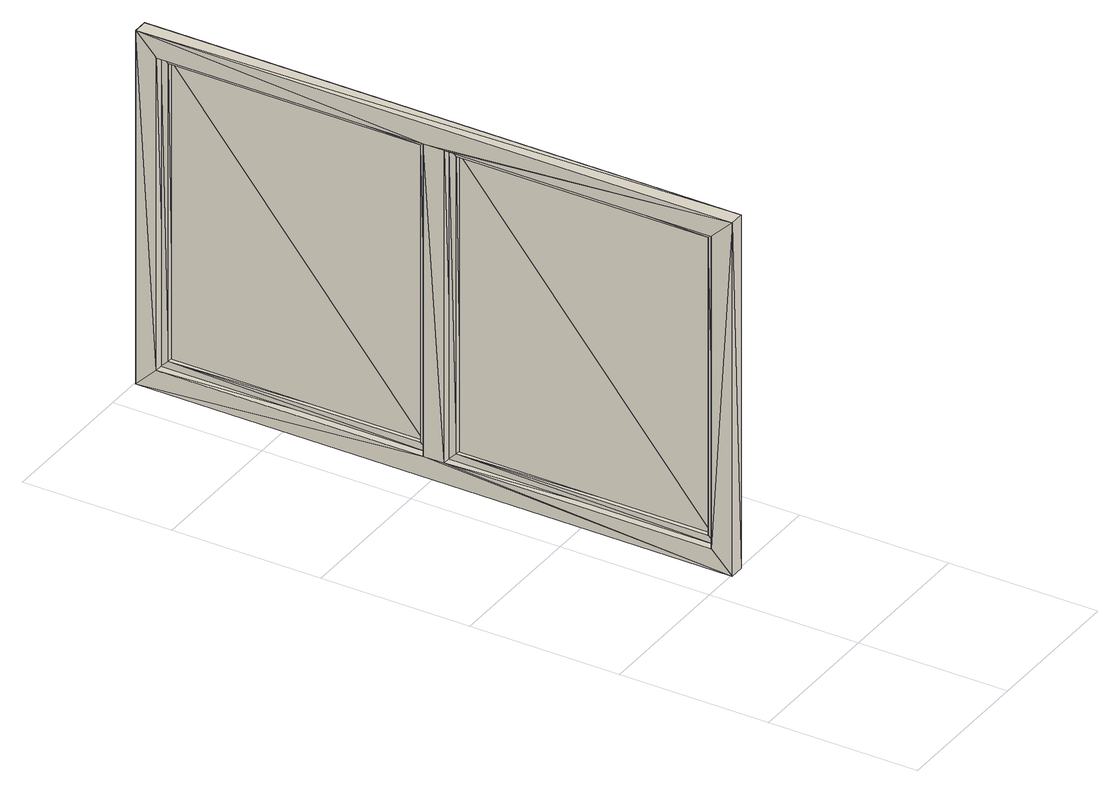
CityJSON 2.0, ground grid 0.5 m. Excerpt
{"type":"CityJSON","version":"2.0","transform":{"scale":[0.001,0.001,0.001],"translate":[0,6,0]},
"CityObjects":{
"building1":{"type":"Building","attributes":{"info":{"id":23024,"type":"IfcWindow","GlobalId":"1srAI$R4T8ihLXSNHmUSET","OwnerHistory":"#12","Name":"EG-Fenster-6","ObjectPlacement":"#22372","Representation":"#23020","Tag":"2872C43C-81BB-4535-95-65-B3AC3FB4DE23","OverallHeight":1.2,"OverallWidth":2},"psets":{"Fenster Linien-Sachmerkmale":{"LiningDepth":0.05,"LiningThickness":0.07,"MullionThickness":0.07,"FirstMullionOffset":0.5,"id":23270},"Fenster Flügel-Sachmerkmale - Panel1":{"OperationType":"SIDEHUNGRIGHTHAND","PanelPosition":"RIGHT","FrameDepth":0.05,"FrameThickness":0.05,"id":23273},"Fenster Flügel-Sachmerkmale - Panel2":{"OperationType":"SIDEHUNGLEFTHAND","PanelPosition":"LEFT","FrameDepth":0.05,"FrameThickness":0.05,"id":23275},"Pset_WindowCommon":{"ThermalTransmittance":{"id":23032,"class":"IfcPropertySingleValue","value":1.4,"value_type":"IfcThermalTransmittanceMeasure"},"id":23033},"AC_Pset_Name":{"Name":{"id":23040,"class":"IfcPropertySingleValue","value":"EG-Fenster-6","value_type":"IfcLabel"},"id":23041},"ArchiCADProperties":{"Komplette Element-ID":{"id":23047,"class":"IfcPropertySingleValue","value":"EG-Fenster-6","value_type":"IfcLabel"},"Kompakte Element-ID":{"id":23048,"class":"IfcPropertySingleValue","value":"EG-Fenster-6","value_type":"IfcLabel"},"Name des Sachmerkmal-Objekts":{"id":23049,"class":"IfcPropertySingleValue","value_type":"IfcLabel"},"Ursprungsgeschoss":{"id":23050,"class":"IfcPropertySingleValue","value":"Erdgeschoss","value_type":"IfcLabel"},"Raumname":{"id":23051,"class":"IfcPropertySingleValue","value":"Buero","value_type":"IfcLabel"},"Raumnummer":{"id":23052,"class":"IfcPropertySingleValue","value":"2","value_type":"IfcLabel"},"Ebene":{"id":23053,"class":"IfcPropertySingleValue","value":"Außenwände","value_type":"IfcLabel"},"Typ":{"id":23054,"class":"IfcPropertySingleValue","value":"Fenster","value_type":"IfcLabel"},"Geschützt":{"id":23055,"class":"IfcPropertySingleValue","value":false,"value_type":"IfcBoolean"},"Bibliothekselement-Name":{"id":23056,"class":"IfcPropertySingleValue","value":"IFC Fenster - zwei Panele - Vertikal","value_type":"IfcLabel"},"Baustoff / Mehrschichtiger Aufbau / Profil / Schraffur":{"id":23057,"class":"IfcPropertySingleValue","value":"Solid","value_type":"IfcLabel"},"Etikettentext":{"id":23058,"class":"IfcPropertySingleValue","value_type":"IfcLabel"},"Eindeutige ID":{"id":23059,"class":"IfcPropertySingleValue","value_type":"IfcLabel"},"Verknüpfte Änderungen":{"id":23060,"class":"IfcPropertySingleValue","value_type":"IfcLabel"},"Tragende Funktion":{"id":23061,"class":"IfcPropertySingleValue","value":"Nicht definiert","value_type":"IfcLabel"},"Lage":{"id":23062,"class":"IfcPropertySingleValue","value":"Nicht definiert","value_type":"IfcLabel"},"Element-Klassifizierung":{"id":23063,"class":"IfcPropertySingleValue","value":"Fenster","value_type":"IfcLabel"},"Umbau-Status":{"id":23064,"class":"IfcPropertySingleValue","value":"Bestand","value_type":"IfcLabel"},"Anzeigen auf Umbau-Filter":{"id":23065,"class":"IfcPropertySingleValue","value":"Alle relevanten Filter","value_type":"IfcLabel"},"ARCHICAD IFC ID":{"id":23066,"class":"IfcPropertySingleValue","value":"1srAI$R4T8ihLXSNHmUSET","value_type":"IfcLabel"},"Externe IFC ID":{"id":23067,"class":"IfcPropertySingleValue","value_type":"IfcLabel"},"Marker-Text":{"id":23068,"class":"IfcPropertySingleValue","value":"1","value_type":"IfcLabel"},"Von Raum":{"id":23069,"class":"IfcPropertySingleValue","value":"Buero","value_type":"IfcLabel"},"zu Raum":{"id":23070,"class":"IfcPropertySingleValue","value_type":"IfcLabel"},"Ausrichtung":{"id":23071,"class":"IfcPropertySingleValue","value":"R","value_type":"IfcLabel"},"Von Raum-Nummer":{"id":23072,"class":"IfcPropertySingleValue","value":"2","value_type":"IfcLabel"},"Zu Raum-Nummer":{"id":23073,"class":"IfcPropertySingleValue","value_type":"IfcLabel"},"Anschlagsmaße":{"id":23074,"class":"IfcPropertySingleValue","value":"2,00x1,20","value_type":"IfcLabel"},"Größe Wandloch":{"id":23075,"class":"IfcPropertySingleValue","value":"2,00x1,20","value_type":"IfcLabel"},"Größe laut Eingabe":{"id":23076,"class":"IfcPropertySingleValue","value":"2,00x1,20","value_type":"IfcLabel"},"Wandstruktur":{"id":23077,"class":"IfcPropertySingleValue","value":"Leichtbeton 102890359","value_type":"IfcLabel"},"Nominale B x H":{"id":23078,"class":"IfcPropertySingleValue","value":"2,00x1,20","value_type":"IfcLabel"},"Nominale B x H x T":{"id":23079,"class":"IfcPropertySingleValue","value":"2,00x1,20x0,30","value_type":"IfcLabel"},"id":23080},"AC_Pset_IFC_Fenster_-_zwei_Panele_-_Vertikal":{"Wandkontur (0-Keine,1-Voll,2-Seite,3-Länge)":{"id":23118,"class":"IfcPropertySingleValue","value":1,"value_type":"IfcReal"},"Fixpunkte 0-Kein,1-2D,2-3D,3-Alle":{"id":23119,"class":"IfcPropertySingleValue","value":3,"value_type":"IfcReal"},"2D-Fixpunkte in 3D zeigen":{"id":23120,"class":"IfcPropertySingleValue","value":true,"value_type":"IfcBoolean"},"Loch übernimmt Oberflächenmaterial der Wandseite":{"id":23121,"class":"IfcPropertySingleValue","value":false,"value_type":"IfcBoolean"},"Öffnungsoberfläche ist gebogen in gebogenen Wänden":{"id":23122,"class":"IfcPropertySingleValue","value":false,"value_type":"IfcBoolean"},"Grundtyp":{"id":23123,"class":"IfcPropertySingleValue","value":"IfcWindow","value_type":"IfcLabel"},"Name":{"id":23124,"class":"IfcPropertySingleValue","value_type":"IfcLabel"},"Beschreibung":{"id":23125,"class":"IfcPropertySingleValue","value_type":"IfcLabel"},"Objektetikett":{"id":23126,"class":"IfcPropertySingleValue","value_type":"IfcLabel"},"Etikett":{"id":23127,"class":"IfcPropertySingleValue","value_type":"IfcLabel"},"Konstruktionsmaterial":{"id":23128,"class":"IfcPropertySingleValue","value":"Aluminium","value_type":"IfcLabel"}," Konstruktionsmaterial ID":{"id":23129,"class":"IfcPropertySingleValue","value":1,"value_type":"IfcReal"},"Fensterrahmen ( Strich )":{"id":23130,"class":"IfcPropertySingleValue","value":true,"value_type":"IfcBoolean"},"Breite Feld 1":{"id":23131,"class":"IfcPropertySingleValue","value":0.5,"value_type":"IfcReal"},"Rahmendicke = Wanddicke":{"id":23132,"class":"IfcPropertySingleValue","value":false,"value_type":"IfcBoolean"},"Öffnungstyp Rahmen 1 (gs_Lsash_openum)":{"id":23133,"class":"IfcPropertySingleValue","value":"Drehflügel Rechts","value_type":"IfcLabel"},"Öffnungstyp Rahmen 1 (i_Lsash_openum)":{"id":23134,"class":"IfcPropertySingleValue","value":1,"value_type":"IfcReal"},"Öffnungstyp Rahmen 2 (gs_Rsash_openum)":{"id":23135,"class":"IfcPropertySingleValue","value":"Drehflügel Links","value_type":"IfcLabel"},"Öffnungstyp Rahmen 2 (i_Rsash_openum)":{"id":23136,"class":"IfcPropertySingleValue","value":2,"value_type":"IfcReal"},"Symbol-Stift":{"id":23137,"class":"IfcPropertySingleValue","value_type":"IfcLabel"},"Rahmen-Schraffur-Typ":{"id":23138,"class":"IfcPropertySingleValue","value":"Holz","value_type":"IfcLabel"},"Rahmen-Schraffur-Stift":{"id":23139,"class":"IfcPropertySingleValue","value_type":"IfcLabel"},"Rahmen-Schraffurhintergrund-Stift":{"id":23140,"class":"IfcPropertySingleValue","value_type":"IfcLabel"},"Flügel Schraffur-Typ":{"id":23141,"class":"IfcPropertySingleValue","value":"0","value_type":"IfcLabel"},"Flügel Schraffur-Stift":{"id":23142,"class":"IfcPropertySingleValue","value_type":"IfcLabel"},"Flügel Schraffurhintergrund-Stift":{"id":23143,"class":"IfcPropertySingleValue","value_type":"IfcLabel"},"Rahmen-Stift":{"id":23144,"class":"IfcPropertySingleValue","value_type":"IfcLabel"},"Stift Flügel":{"id":23145,"class":"IfcPropertySingleValue","value_type":"IfcLabel"},"Glas-Stift":{"id":23146,"class":"IfcPropertySingleValue","value_type":"IfcLabel"},"Rahmen Oberflächenmaterial":{"id":23147,"class":"IfcPropertySingleValue","value":"Kiefer","value_type":"IfcLabel"},"Flügel Oberflächenmaterial":{"id":23148,"class":"IfcPropertySingleValue","value":"Kiefer, glänzend","value_type":"IfcLabel"},"Glas Oberflächenmaterial":{"id":23149,"class":"IfcPropertySingleValue","value":"Glas","value_type":"IfcLabel"},"IFC Betrieb (ifc_optypestr)":{"id":23150,"class":"IfcPropertySingleValue","value":"Zweiflügelfenster - vertikal","value_type":"IfcLabel"},"IFC Betrieb (ifc_optype)":{"id":23151,"class":"IfcPropertySingleValue","value":2,"value_type":"IfcReal"},"id":23152},"BaseQuantities":{"GrossArea":{"id":23191,"class":"IfcQuantityArea","value":2.4},"Height":{"id":23192,"class":"IfcQuantityLength","value":1.2},"Width":{"id":23193,"class":"IfcQuantityLength","value":2},"Perimeter":{"id":23194,"class":"IfcQuantityLength","value":6.4},"Area":{"id":23195,"class":"IfcQuantityArea","value":2.4},"Volume":{"id":23196,"class":"IfcQuantityVolume","value":0.0397},"Depth":{"id":23197,"class":"IfcQuantityLength","value":0.3},"id":23198},"ArchiCADQuantities":{"Höhenangabe zum Projekt-Nullpunkt":{"id":23203,"class":"IfcQuantityLength","value":0.8},"Höhe zu Geschoss":{"id":23204,"class":"IfcQuantityLength","value":0.8},"Höhe":{"id":23205,"class":"IfcQuantityLength","value":1.2},"Oberflächenbereich":{"id":23206,"class":"IfcQuantityArea","value":7.21},"Netto-Volumen":{"id":23207,"class":"IfcQuantityVolume","value":0.0397},"Breite":{"id":23208,"class":"IfcQuantityLength","value":2},"Dicke":{"id":23209,"class":"IfcQuantityLength","value":0.05},"F/T nominale Brüstungs-/Schwellenhöhe":{"id":23210,"class":"IfcQuantityLength","value":0.8},"F/T Brüstungs-/Schwellenhöhe auf der Anschlagseite":{"id":23211,"class":"IfcQuantityLength","value":0.8},"F/T Brüstungs-/Schwellenhöhe gegenüber der Anschlagseite":{"id":23212,"class":"IfcQuantityLength","value":0.8},"F/T nominale Sturzhöhe":{"id":23213,"class":"IfcQuantityLength","value":2},"F/T Sturzhöhe auf der Anschlagseite":{"id":23214,"class":"IfcQuantityLength","value":2},"F/T Sturzhöhe gegenüber der Anschlagseite":{"id":23215,"class":"IfcQuantityLength","value":2},"F/T Öffnungsbreite auf der Anschlagseite":{"id":23216,"class":"IfcQuantityLength","value":2},"F/T Öffnungsbreite gegenüber der Anschlagseite":{"id":23217,"class":"IfcQuantityLength","value":2},"F/T Höhe der Öffnung auf der Anschlagseite":{"id":23218,"class":"IfcQuantityLength","value":1.2},"F/T Höhe der Öffnung gegenüber der Anschlagseite":{"id":23219,"class":"IfcQuantityLength","value":1.2},"F/T Oberfläche der Öffnung auf der Anschlagseite":{"id":23220,"class":"IfcQuantityArea","value":2.4},"F/T Oberfläche der Öffnung gegenüber der Anschlagseite":{"id":23221,"class":"IfcQuantityArea","value":2.4},"Nominale F/T Öffnungsbreite auf der Anschlagseite":{"id":23222,"class":"IfcQuantityLength","value":2},"Nominale F/T Öffnungsbreite gegenüber der Anschlagseite":{"id":23223,"class":"IfcQuantityLength","value":2},"Nominale F/T Höhe der Öffnung auf der Anschlagseite":{"id":23224,"class":"IfcQuantityLength","value":1.2},"Nominale F/T Höhe der Öffnung gegenüber der Anschlagseite":{"id":23225,"class":"IfcQuantityLength","value":1.2},"Nominale T/F Öffnungsoberfläche auf der Anschlagsseite":{"id":23226,"class":"IfcQuantityArea","value":2.4},"Nominale T/F Öffnungsoberfläche auf der Seite gegenüber der Anschlagsseite":{"id":23227,"class":"IfcQuantityArea","value":2.4},"F/T Volumen der Öffnung":{"id":23228,"class":"IfcQuantityVolume","value":0.0397},"T/F Öffnung Nominaler Oberflächenbereich":{"id":23229,"class":"IfcQuantityArea","value":2.4},"F/T nominales Volumen der Öffnung":{"id":23230,"class":"IfcQuantityVolume","value":0.72},"Brüstungshöhe":{"id":23231,"class":"IfcQuantityLength","value":0.8},"Wanddicke":{"id":23232,"class":"IfcQuantityLength","value":0.3},"id":23233},"AC_Equantity_IFC_Fenster_-_zwei_Panele_-_Vertikal":{"Maß 1":{"id":23238,"class":"IfcQuantityLength","value":2},"Maß 2":{"id":23239,"class":"IfcQuantityLength","value":1.2},"Höhe":{"id":23240,"class":"IfcQuantityLength","value":1},"Brüstungshöhe zum aktuellen Geschoss":{"id":23241,"class":"IfcQuantityLength","value":0.8},"Untere Ebene":{"id":23242,"class":"IfcQuantityLength","value":1},"Obere Ebene":{"id":23243,"class":"IfcQuantityLength","value":0},"Rohbauöffnung Breite":{"id":23244,"class":"IfcQuantityLength","value":2},"Rohbauöffnung Höhe":{"id":23245,"class":"IfcQuantityLength","value":1.2},"Architekturlichte Breite":{"id":23246,"class":"IfcQuantityLength","value":2},"Anschlag Höhe":{"id":23247,"class":"IfcQuantityLength","value":1.2},"Rahmen Breite":{"id":23248,"class":"IfcQuantityLength","value":2},"Rahmen Höhe":{"id":23249,"class":"IfcQuantityLength","value":1.2},"Breite Mittelrahmen":{"id":23250,"class":"IfcQuantityLength","value":0.07},"Rahmen-Dicke":{"id":23251,"class":"IfcQuantityLength","value":0.05},"Rahmen-Breite":{"id":23252,"class":"IfcQuantityLength","value":0.07},"Flügelrahmen-Dicke":{"id":23253,"class":"IfcQuantityLength","value":0.05},"Flügelrahmen-Breite":{"id":23254,"class":"IfcQuantityLength","value":0.05},"Rahmendicke Rahmen 1":{"id":23255,"class":"IfcQuantityLength","value":0.05},"Rahmenbreite Rahmen 1":{"id":23256,"class":"IfcQuantityLength","value":0.05},"Rahmendicke Rahmen 2":{"id":23257,"class":"IfcQuantityLength","value":0.05},"Rahmenbreite Rahmen 2":{"id":23258,"class":"IfcQuantityLength","value":0.05},"Glas-Dicke":{"id":23259,"class":"IfcQuantityLength","value":0.02},"AC Linkes Öffnungsübermaß":{"id":23260,"class":"IfcQuantityLength","value":0},"AC Rechtes Öffnungsübermaß":{"id":23261,"class":"IfcQuantityLength","value":0},"AC Oberes Öffnungsübermaß":{"id":23262,"class":"IfcQuantityLength","value":0},"AC Unteres Öffnungsübermaß":{"id":23263,"class":"IfcQuantityLength","value":0},"id":23264}}},"geometry":[{"type":"MultiSurface","lod":"2","boundaries":[[[0,1,2]],[[0,2,3]],[[4,1,5]],[[4,2,1]],[[6,7,8]],[[3,9,8]],[[3,8,7]],[[10,4,11]],[[12,9,3]],[[13,6,12]],[[13,11,6]],[[2,10,14]],[[2,14,13]],[[2,4,10]],[[3,2,13]],[[3,13,12]],[[4,7,6]],[[4,6,11]],[[3,15,0]],[[3,7,15]],[[16,0,17]],[[15,18,17]],[[15,17,0]],[[19,1,20]],[[21,18,15]],[[22,16,21]],[[22,20,16]],[[5,19,23]],[[5,23,22]],[[5,1,19]],[[1,0,20]],[[20,0,16]],[[15,5,22]],[[15,22,21]],[[5,15,7]],[[5,7,4]],[[19,20,13]],[[19,13,14]],[[11,20,22]],[[11,13,20]],[[22,23,10]],[[22,10,11]],[[14,23,19]],[[14,10,23]],[[16,17,9]],[[16,9,12]],[[8,17,18]],[[8,9,17]],[[18,21,6]],[[18,6,8]],[[12,21,16]],[[12,6,21]],[[24,25,14]],[[24,14,13]],[[10,25,26]],[[10,14,25]],[[10,27,28]],[[10,11,27]],[[29,11,13]],[[29,27,11]],[[14,30,29]],[[14,29,13]],[[14,10,28]],[[14,28,30]],[[13,31,24]],[[13,11,31]],[[32,25,24]],[[32,24,33]],[[34,24,31]],[[34,33,24]],[[26,35,34]],[[26,34,31]],[[26,25,32]],[[26,32,35]],[[26,31,11]],[[26,11,10]],[[32,33,29]],[[32,29,30]],[[27,33,34]],[[27,29,33]],[[34,35,28]],[[34,28,27]],[[30,35,32]],[[30,28,35]],[[36,37,38]],[[36,38,39]],[[40,37,41]],[[40,38,37]],[[42,40,43]],[[42,43,44]],[[45,43,39]],[[45,44,43]],[[38,46,45]],[[38,45,39]],[[38,40,42]],[[38,42,46]],[[39,47,36]],[[39,43,47]],[[30,37,36]],[[30,36,29]],[[27,36,47]],[[27,29,36]],[[41,28,27]],[[41,27,47]],[[41,37,30]],[[41,30,28]],[[41,47,43]],[[41,43,40]],[[30,29,45]],[[30,45,46]],[[44,29,27]],[[44,45,29]],[[27,28,42]],[[27,42,44]],[[46,28,30]],[[46,42,28]],[[48,49,50]],[[48,50,51]],[[52,49,53]],[[52,50,49]],[[50,52,54]],[[50,54,51]],[[51,55,48]],[[51,54,55]],[[53,49,48]],[[53,48,55]],[[53,55,54]],[[53,54,52]],[[56,57,12]],[[56,12,9]],[[6,57,58]],[[6,12,57]],[[6,59,60]],[[6,8,59]],[[61,8,9]],[[61,59,8]],[[12,62,61]],[[12,61,9]],[[12,6,60]],[[12,60,62]],[[9,63,56]],[[9,8,63]],[[64,57,56]],[[64,56,65]],[[66,56,63]],[[66,65,56]],[[58,67,66]],[[58,66,63]],[[58,57,64]],[[58,64,67]],[[58,63,8]],[[58,8,6]],[[64,65,61]],[[64,61,62]],[[59,65,66]],[[59,61,65]],[[66,67,60]],[[66,60,59]],[[62,67,64]],[[62,60,67]],[[68,69,70]],[[68,70,71]],[[72,69,73]],[[72,70,69]],[[74,72,75]],[[74,75,76]],[[77,75,71]],[[77,76,75]],[[70,78,77]],[[70,77,71]],[[70,72,74]],[[70,74,78]],[[71,79,68]],[[71,75,79]],[[62,69,68]],[[62,68,61]],[[59,68,79]],[[59,61,68]],[[73,60,59]],[[73,59,79]],[[73,69,62]],[[73,62,60]],[[73,79,75]],[[73,75,72]],[[62,61,77]],[[62,77,78]],[[76,61,59]],[[76,77,61]],[[59,60,74]],[[59,74,76]],[[78,60,62]],[[78,74,60]],[[80,81,82]],[[80,82,83]],[[84,81,85]],[[84,82,81]],[[82,84,86]],[[82,86,83]],[[83,87,80]],[[83,86,87]],[[85,81,80]],[[85,80,87]],[[85,87,86]],[[85,86,84]]]}]}
},
"vertices":[
[120,495,800],[120,2495,800],[170,2495,800],[170,495,800],[170,2495,2000],[120,2495,2000],[170,1460,1930],[170,495,2000],[170,565,1930],[170,565,870],[170,2425,1930],[170,1530,1930],[170,1460,870],[170,1530,870],[170,2425,870],[120,495,2000],[120,1460,870],[120,565,870],[120,565,1930],[120,2425,870],[120,1530,870],[120,1460,1930],[120,1530,1930],[120,2425,1930],[145,1530,870],[145,2425,870],[145,2425,1930],[170,1555,1905],[170,2400,1905],[170,1555,895],[170,2400,895],[145,1530,1930],[145,2400,895],[145,1555,895],[145,1555,1905],[145,2400,1905],[170,1505,845],[170,2450,845],[195,2450,845],[195,1505,845],[195,2450,1955],[170,2450,1955],[195,2400,1905],[195,1505,1955],[195,1555,1905],[195,1555,895],[195,2400,895],[170,1505,1955],[160,1555,895],[160,2400,895],[180,2400,895],[180,1555,895],[180,2400,1905],[160,2400,1905],[180,1555,1905],[160,1555,1905],[145,565,870],[145,1460,870],[145,1460,1930],[170,590,1905],[170,1435,1905],[170,590,895],[170,1435,895],[145,565,1930],[145,1435,895],[145,590,895],[145,590,1905],[145,1435,1905],[170,540,845],[170,1485,845],[195,1485,845],[195,540,845],[195,1485,1955],[170,1485,1955],[195,1435,1905],[195,540,1955],[195,590,1905],[195,590,895],[195,1435,895],[170,540,1955],[160,590,895],[160,1435,895],[180,1435,895],[180,590,895],[180,1435,1905],[160,1435,1905],[180,590,1905],[160,590,1905]
]}
